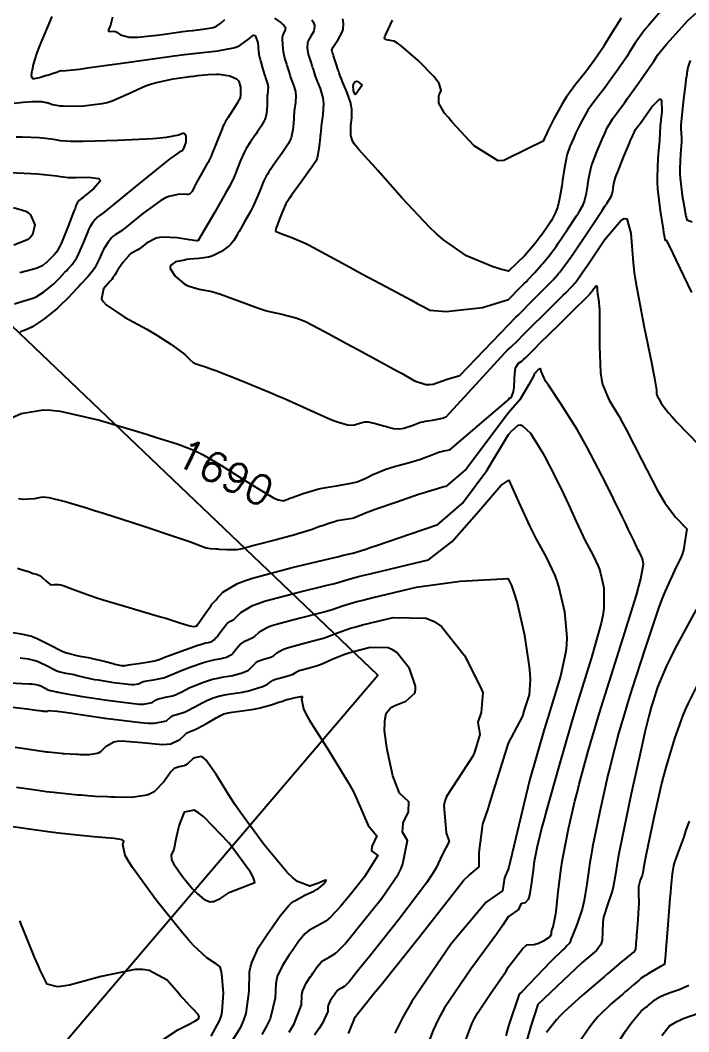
# Model space of a CAD drawing. Header units: metres. Extents: x 837476 to 838477, y 1189012 to 1191014.
# Drawn here: x 837937.2 to 838023.2, y 1190298.2 to 1190428.4 of the extents above; entities that cross this region are included whole.
import ezdxf

# ---------------------------------------------------------------- set-up
doc = ezdxf.new("R2010")
doc.units = ezdxf.units.M
doc.header["$LTSCALE"] = 0.3
for name, color, linetype in [('CORREDORVIA', 94, 'Continuous'), ('COTAS 10', 1, 'Continuous'), ('COTAS INT', 252, 'Continuous')]:
    doc.layers.add(name, color=color, linetype=linetype)
doc.styles.get("Standard").update_dxf_attribs({"font": 'simplex.shx'})

msp = doc.modelspace()

# ---------------------------------------------------------------- linework, layer by layer
at = {"layer": 'CORREDORVIA'}
msp.add_lwpolyline([(837910.676, 1191000.965), (838246.889, 1191005.3), (838347.391, 1190870.925), (838423.516, 1190628.699), (838450.215, 1190473.685), (838321.32, 1190375.615), (838242.09, 1190297.633), (838236.889, 1190068.622), (838166.593, 1189160.17), (837860.483, 1189307.124), (837593.191, 1189234.399), (837744.487, 1189686.609), (837700.859, 1189887.9), (837671.347, 1190075.087), (837676.273, 1190181.696), (837885.383, 1190229.429), (837983.184, 1190344.12), (837817.554, 1190502.187), (837798.033, 1190660.17), (837963.574, 1190795.982)], close=True, dxfattribs=at)
at = {"layer": 'COTAS 10'}
for points in [[(838014.481, 1190428.623), (838013.35, 1190426.867), (838012.352, 1190425.214), (838012.102, 1190424.814), (838011.862, 1190424.438), (838011.091, 1190423.286), (838010.288, 1190422.193), (838010.029, 1190421.854), (838009.754, 1190421.5), (838008.625, 1190420.091), (838007.443, 1190418.492), (838007.135, 1190418.018), (838006.834, 1190417.531), (838005.816, 1190415.661), (838005.017, 1190414.034), (838004.855, 1190413.701), (838004.719, 1190413.418), (838004.441, 1190412.82), (838000, 1190410.595), (837999.397, 1190410.325), (837998.668, 1190410.277), (837995.563, 1190412.207), (837992.751, 1190415.227), (837992.207, 1190415.867), (837991.764, 1190416.421), (837991.013, 1190417.709), (837991.004, 1190418.401), (837991.03, 1190418.579), (837991.068, 1190418.751), (837991.307, 1190419.322), (837991.053, 1190420.233), (837990.779, 1190420.62), (837990.418, 1190421.066), (837988.38, 1190423.16), (837986.162, 1190425.075), (837985.686, 1190425.408), (837985.272, 1190425.655), (837984.275, 1190425.833), (837984.027, 1190425.99), (837984.084, 1190426.224), (837984.196, 1190426.54), (837985.055, 1190428.368)], [(837936.391, 1190417.677), (837937.537, 1190417.815), (837938.682, 1190417.895), (837938.948, 1190417.906), (837939.191, 1190417.911), (837939.888, 1190417.885), (837940.447, 1190417.794), (837940.604, 1190417.757), (837940.761, 1190417.716), (837941.338, 1190417.525), (837942.298, 1190417.363), (837942.698, 1190417.339), (837943.155, 1190417.324), (837945.289, 1190417.346), (837947.716, 1190417.637), (837948.358, 1190417.792), (837948.987, 1190417.978), (837951.151, 1190418.919), (837953.291, 1190419.911), (837953.905, 1190420.13), (837954.528, 1190420.324), (837956.857, 1190420.822), (837958.997, 1190421.116), (837959.501, 1190421.18), (837959.966, 1190421.238), (837961.329, 1190421.385), (837962.432, 1190421.418), (837962.735, 1190421.403), (837963.036, 1190421.377), (837964.114, 1190421.197), (837964.975, 1190420.821), (837965.14, 1190420.672), (837965.273, 1190420.503), (837965.486, 1190419.73), (837965.487, 1190418.984), (837965.486, 1190418.831), (837965.484, 1190418.703), (837965.473, 1190418.434), (837965.33, 1190418.136), (837965.246, 1190417.988), (837965.141, 1190417.811), (837964.602, 1190416.938), (837964.039, 1190416.05), (837963.919, 1190415.864), (837963.816, 1190415.704), (837963.573, 1190415.342), (837963.343, 1190414.886), (837963.247, 1190414.667), (837963.137, 1190414.407), (837962.625, 1190413.133), (837962.117, 1190411.838), (837962.009, 1190411.566), (837961.916, 1190411.33), (837961.7, 1190410.789), (837961.447, 1190410.283), (837961.331, 1190410.07), (837961.194, 1190409.825), (837960.534, 1190408.677), (837959.862, 1190407.494), (837959.718, 1190407.228), (837959.592, 1190406.988), (837959.291, 1190406.344), (837958.93, 1190405.999), (837958.766, 1190405.949), (837958.575, 1190405.918), (837957.656, 1190405.968), (837956.266, 1190405.695), (837955.778, 1190405.461), (837955.245, 1190405.157), (837952.947, 1190403.484), (837950.827, 1190401.772), (837950.405, 1190401.444), (837950.056, 1190401.178), (837949.394, 1190400.743), (837949.138, 1190400.586), (837949.044, 1190400.496), (837948.94, 1190400.386), (837948.482, 1190399.817), (837947.991, 1190399.068), (837947.866, 1190398.844), (837947.746, 1190398.612), (837947.352, 1190397.714), (837946.901, 1190396.778), (837946.745, 1190396.522), (837946.576, 1190396.268), (837945.854, 1190395.365), (837944.98, 1190394.41), (837944.715, 1190394.123), (837944.441, 1190393.827), (837943.367, 1190392.679), (837942.193, 1190391.518), (837941.855, 1190391.213), (837941.511, 1190390.916), (837940.223, 1190389.907), (837939.062, 1190389.111), (837938.798, 1190388.95), (837938.559, 1190388.814), (837937.906, 1190388.535), (837937.343, 1190388.319), (837937.161, 1190388.223)], [(838000, 1190379.7), (838000.35, 1190379.884), (838000.626, 1190380.606), (838000.677, 1190380.855), (838000.717, 1190381.125), (838000.77, 1190382.274), (838000.838, 1190383.359), (838000.887, 1190383.588), (838000.95, 1190383.786), (838001.288, 1190384.244), (838001.69, 1190384.513), (838001.794, 1190384.593), (838001.893, 1190384.676), (838002.224, 1190384.991), (838003.066, 1190385.842), (838003.489, 1190386.262), (838003.993, 1190386.761), (838006.498, 1190389.229), (838008.95, 1190391.641), (838009.421, 1190392.105), (838009.802, 1190392.481), (838010.43, 1190393.101), (838010.467, 1190393.143), (838010.476, 1190393.153), (838010.484, 1190393.163), (838010.511, 1190393.194), (838010.593, 1190393.312), (838010.636, 1190393.376), (838010.689, 1190393.454), (838010.955, 1190393.848), (838011.216, 1190394.158), (838011.266, 1190394.183), (838011.307, 1190394.181), (838011.372, 1190393.952), (838011.404, 1190393.483), (838011.424, 1190393.33), (838011.448, 1190393.166), (838011.575, 1190392.492), (838011.686, 1190391.12), (838011.701, 1190390.516), (838011.708, 1190389.816), (838011.679, 1190386.482), (838011.826, 1190382.995), (838011.945, 1190382.199), (838012.098, 1190381.476), (838012.935, 1190379.477), (838014.224, 1190377.366), (838014.663, 1190376.573), (838015.137, 1190375.689), (838017.143, 1190371.741), (838019.167, 1190367.859), (838019.652, 1190367.016), (838020.104, 1190366.275), (838021.463, 1190364.436), (838022.927, 1190362.927), (838022.519, 1190360.172), (838022.374, 1190359.763), (838022.201, 1190359.331), (838021.339, 1190357.588), (838020.121, 1190354.905), (838019.723, 1190353.882), (838019.3, 1190352.737), (838017.555, 1190347.588), (838015.865, 1190342.284), (838015.477, 1190341.042), (838015.123, 1190339.897), (838014.134, 1190336.58), (838013.303, 1190333.417), (838013.048, 1190332.37), (838012.784, 1190331.248), (838011.74, 1190326.58), (838010.803, 1190322.011), (838010.605, 1190320.952), (838010.435, 1190319.983), (838010.042, 1190317.229), (838009.719, 1190315.124), (838009.593, 1190314.564), (838009.45, 1190314.014), (838008.801, 1190312.111), (838008.198, 1190310.62), (838008.084, 1190310.33), (838007.993, 1190310.094), (838007.858, 1190309.682), (838007.494, 1190309.274), (838007.259, 1190309.04), (838006.966, 1190308.753), (838005.421, 1190307.28), (838001.718, 1190303.366), (838001.356, 1190303.047), (838000, 1190298.991), (837999.636, 1190297.686)], [(837935.566, 1190376.975), (837937.288, 1190377.778), (837940.125, 1190378.252), (837941.163, 1190378.197), (837942.31, 1190378.061), (837947.364, 1190376.893), (837952.406, 1190375.397), (837953.545, 1190375.054), (837953.798, 1190374.978), (837954.574, 1190374.742), (837957.364, 1190373.87), (837959.481, 1190373.039), (837960.087, 1190372.753), (837960.7, 1190372.442), (837962.983, 1190371.117), (837965.21, 1190369.705), (837965.788, 1190369.339), (837966.35, 1190368.985), (837968.24, 1190367.796), (837969.743, 1190366.924), (837970.061, 1190366.769), (837970.337, 1190366.651), (837970.832, 1190366.564), (837970.978, 1190366.537), (837971.598, 1190366.759), (837971.861, 1190366.853), (837972.163, 1190366.961), (837973.582, 1190367.467), (837975.291, 1190367.989), (837975.775, 1190368.108), (837976.265, 1190368.215), (837978.073, 1190368.508), (837979.738, 1190368.785), (837980.137, 1190368.882), (837980.509, 1190368.989), (837981.629, 1190369.449), (837982.602, 1190369.941), (837982.881, 1190370.067), (837983.164, 1190370.189), (837984.224, 1190370.593), (837985.325, 1190370.95), (837985.634, 1190371.043), (837985.946, 1190371.132), (837987.091, 1190371.43), (837988.248, 1190371.751), (837988.568, 1190371.855), (837988.888, 1190371.964), (837990.039, 1190372.414), (837991.106, 1190372.816), (837991.372, 1190372.895), (837991.625, 1190372.962), (837992.432, 1190373.088), (838000.35, 1190379.884)], [(837935.785, 1190343.128), (837937.428, 1190343.029), (837938.275, 1190342.995), (837938.471, 1190342.983), (837938.651, 1190342.971), (837939.16, 1190342.917), (837939.578, 1190342.813), (837939.7, 1190342.769), (837939.825, 1190342.717), (837940.767, 1190342.233), (837940.891, 1190342.182), (837941.012, 1190342.138), (837941.428, 1190342.037), (837941.829, 1190341.971), (837941.941, 1190341.948), (837942.053, 1190341.924), (837942.462, 1190341.823), (837943.613, 1190341.609), (837944.193, 1190341.513), (837944.887, 1190341.402), (837948.336, 1190340.871), (837951.778, 1190340.441), (837952.466, 1190340.393), (837953.04, 1190340.377), (837954.157, 1190340.578), (837954.64, 1190340.929), (837954.814, 1190341.007), (837955.005, 1190341.077), (837955.839, 1190341.263), (837956.755, 1190341.459), (837956.997, 1190341.535), (837957.234, 1190341.62), (837958.05, 1190342.009), (837958.922, 1190342.459), (837959.194, 1190342.583), (837959.479, 1190342.707), (837960.621, 1190343.155), (837961.79, 1190343.537), (837962.093, 1190343.62), (837962.386, 1190343.693), (837963.371, 1190343.876), (837964.277, 1190344.021), (837964.522, 1190344.071), (837964.763, 1190344.125), (837965.612, 1190344.357), (837966.345, 1190344.66), (837966.514, 1190344.76), (837966.668, 1190344.867), (837967.102, 1190345.309), (837967.542, 1190345.741), (837967.7, 1190345.841), (837967.875, 1190345.933), (837968.637, 1190346.193), (837969.4, 1190346.436), (837969.576, 1190346.517), (837969.735, 1190346.604), (837970.181, 1190346.967), (837970.931, 1190347.402), (837971.282, 1190347.535), (837971.695, 1190347.673), (837973.705, 1190348.214), (837975.831, 1190348.769), (837976.316, 1190348.914), (837976.758, 1190349.057), (837977.981, 1190349.543), (837979.645, 1190350.131), (837980.364, 1190350.336), (837981.195, 1190350.561), (837985.131, 1190351.528), (837989.383, 1190351.439), (837990.414, 1190350.998), (837991.381, 1190350.376), (837994.345, 1190346.626), (837996.319, 1190342.637), (837996.662, 1190341.864), (837996.477, 1190339.313), (837996.052, 1190338.075), (837996.302, 1190336.459), (837995.778, 1190334.755), (837995.604, 1190334.187), (837995.385, 1190333.663), (837991.999, 1190328.476), (837991.814, 1190327.895), (837991.647, 1190327.332), (837991.876, 1190324.853), (837991.973, 1190323.837), (837992.36, 1190322.725), (837991.49, 1190321.08), (837990.624, 1190319.226), (837990.139, 1190318.401), (837989.499, 1190317.427), (837985.894, 1190312.655), (837982.1, 1190307.93), (837981.34, 1190306.985), (837980.707, 1190306.198), (837979.467, 1190304.666), (837979.063, 1190304.233), (837978.955, 1190304.139), (837978.849, 1190304.055), (837978.483, 1190303.843), (837978.149, 1190303.659), (837978.063, 1190303.593), (837977.981, 1190303.52), (837977.711, 1190303.201), (837977.455, 1190302.828), (837977.383, 1190302.72), (837977.309, 1190302.611), (837977.038, 1190302.204), (837976.824, 1190301.74), (837976.787, 1190301.595), (837976.759, 1190301.443), (837976.739, 1190300.835), (837976.043, 1190299.332), (837975.589, 1190298.616), (837975.021, 1190297.77)], [(837955.56, 1190297.222), (837957.443, 1190298.481), (837959.068, 1190299.302), (837959.384, 1190299.468), (837959.642, 1190299.605), (837960.091, 1190299.878), (837960.147, 1190299.98), (837960.157, 1190300.011), (837960.165, 1190300.043), (837960.172, 1190300.165), (837960.147, 1190300.289), (837960.134, 1190300.322), (837960.119, 1190300.353), (837960.042, 1190300.46), (837959.832, 1190300.682), (837959.732, 1190300.786), (837959.614, 1190300.909), (837959.037, 1190301.506), (837958.158, 1190302.46), (837957.85, 1190302.808), (837957.513, 1190303.193), (837956.064, 1190304.882), (837953.772, 1190306.122), (837952.905, 1190306.224), (837951.936, 1190306.22), (837947.599, 1190305.331), (837943.489, 1190304.221), (837942.663, 1190304.077), (837941.973, 1190304.005), (837940.611, 1190304.334), (837939.782, 1190306.07), (837939.428, 1190306.885), (837939.021, 1190307.843), (837937.103, 1190312.511)], [(838019.72, 1190297.73), (838020.718, 1190299.004), (838021.631, 1190299.568), (838022.007, 1190299.741), (838022.437, 1190299.921), (838024.436, 1190300.633)]]:
    msp.add_lwpolyline(points, dxfattribs=at)
at = {"layer": 'COTAS INT'}
for points in [[(837974.688, 1190428.388), (837974.781, 1190428.272), (837974.858, 1190428.151), (837975.016, 1190427.677), (837974.982, 1190427.159), (837974.939, 1190427.01), (837974.882, 1190426.858), (837974.554, 1190426.291), (837974.224, 1190425.711), (837974.166, 1190425.552), (837974.123, 1190425.394), (837974.085, 1190424.826), (837974.182, 1190424.219), (837974.224, 1190424.036), (837974.272, 1190423.846), (837974.497, 1190423.104), (837974.734, 1190422.395), (837974.789, 1190422.226), (837974.839, 1190422.068), (837974.982, 1190421.594), (837975.169, 1190421.043), (837975.247, 1190420.837), (837975.337, 1190420.608), (837975.756, 1190419.585), (837976.11, 1190418.357), (837976.159, 1190417.999), (837976.186, 1190417.632), (837976.105, 1190416.238), (837975.928, 1190415.033), (837975.894, 1190414.785), (837975.867, 1190414.574), (837975.825, 1190414.119), (837975.792, 1190413.69), (837975.771, 1190413.495), (837975.745, 1190413.267), (837975.606, 1190412.166), (837975.446, 1190411.073), (837975.407, 1190410.85), (837975.368, 1190410.66), (837975.247, 1190410.263), (837974.875, 1190409.731), (837974.679, 1190409.457), (837974.444, 1190409.129), (837973.258, 1190407.485), (837972.081, 1190405.844), (837971.851, 1190405.518), (837971.663, 1190405.246), (837971.329, 1190404.727), (837971.177, 1190404.349), (837971.103, 1190404.167), (837971.016, 1190403.952), (837970.585, 1190402.893), (837970.181, 1190401.858), (837970.111, 1190401.657), (837970.059, 1190401.493), (837970.02, 1190401.21), (837970.388, 1190401.06), (837970.592, 1190400.98), (837970.84, 1190400.883), (837972.105, 1190400.393), (837973.808, 1190399.659), (837974.332, 1190399.408), (837974.879, 1190399.135), (837977.045, 1190397.98), (837979.562, 1190396.593), (837980.331, 1190396.174), (837981.131, 1190395.741), (837984.28, 1190394.054), (837987.433, 1190392.368), (837988.235, 1190391.935), (837989.006, 1190391.518), (837989.873, 1190391.044), (837991.978, 1190390.908), (837996.623, 1190391.382), (838000, 1190392.441), (838000.069, 1190392.513), (838000.333, 1190392.786), (838001.195, 1190393.654), (838002.007, 1190394.474), (838002.24, 1190394.716), (838002.476, 1190394.965), (838003.356, 1190395.917), (838004.183, 1190396.842), (838004.384, 1190397.073), (838004.575, 1190397.294), (838005.165, 1190398.002), (838005.849, 1190398.917), (838006.099, 1190399.269), (838006.374, 1190399.664), (838007.586, 1190401.443), (838008.735, 1190403.178), (838008.971, 1190403.544), (838009.171, 1190403.862), (838009.596, 1190404.596), (838009.775, 1190405.077), (838009.821, 1190405.235), (838009.865, 1190405.403), (838010.007, 1190406.1), (838010.139, 1190406.896), (838010.175, 1190407.127), (838010.212, 1190407.363), (838010.345, 1190408.254), (838010.578, 1190409.3), (838010.677, 1190409.634), (838010.792, 1190409.987), (838011.335, 1190411.42), (838011.935, 1190412.84), (838012.085, 1190413.184), (838012.229, 1190413.506), (838012.692, 1190414.495), (838013.135, 1190415.307), (838013.265, 1190415.519), (838013.399, 1190415.724), (838013.912, 1190416.418), (838014.666, 1190417.405), (838014.952, 1190417.795), (838015.272, 1190418.236), (838016.704, 1190420.249), (838018.087, 1190422.226), (838018.375, 1190422.644), (838018.621, 1190423.006), (838019.169, 1190423.845), (838019.932, 1190424.821), (838020.315, 1190425.269), (838020.772, 1190425.794), (838023.041, 1190428.334), (838024.991, 1190430.037)], [(837941.225, 1190428.82), (837940.687, 1190427.512), (837940.207, 1190426.387), (837940.084, 1190426.094), (837939.965, 1190425.809), (837939.571, 1190424.849), (837939.237, 1190423.963), (837939.156, 1190423.725), (837939.079, 1190423.49), (837938.844, 1190422.669), (837938.681, 1190421.948), (837938.651, 1190421.776), (837938.626, 1190421.617), (837938.591, 1190421.143), (837938.758, 1190420.878), (837938.862, 1190420.851), (837938.99, 1190420.843), (837939.658, 1190420.983), (837940.43, 1190421.232), (837940.623, 1190421.294), (837940.808, 1190421.353), (837941.399, 1190421.541), (837941.858, 1190421.689), (837941.96, 1190421.722), (837942.049, 1190421.752), (837942.28, 1190421.835), (837942.42, 1190421.873), (837942.454, 1190421.875), (837942.484, 1190421.873), (837942.575, 1190421.835), (837943.94, 1190421.971), (837944.774, 1190422.079), (837945.806, 1190422.217), (837951.182, 1190422.967), (837956.989, 1190423.771), (837958.293, 1190423.942), (837959.465, 1190424.091), (837962.599, 1190424.442), (837964.584, 1190424.795), (837965.032, 1190424.944), (837965.436, 1190425.116), (837966.526, 1190425.923), (837967.197, 1190426.429), (837967.336, 1190426.412), (837967.455, 1190426.326), (837967.718, 1190425.444), (837967.833, 1190424.352), (837967.859, 1190424.132), (837967.881, 1190423.949), (837967.942, 1190423.587), (837968.03, 1190423.295), (837968.07, 1190423.156), (837968.118, 1190422.992), (837968.346, 1190422.187), (837968.598, 1190421.33), (837968.66, 1190421.133), (837968.719, 1190420.953), (837968.905, 1190420.448), (837969.023, 1190420.039), (837969.04, 1190419.92), (837969.049, 1190419.797), (837969.022, 1190419.333), (837968.963, 1190418.814), (837968.952, 1190418.657), (837968.944, 1190418.494), (837968.932, 1190417.86), (837968.922, 1190417.219), (837968.914, 1190417.053), (837968.904, 1190416.891), (837968.851, 1190416.345), (837968.702, 1190415.781), (837968.633, 1190415.608), (837968.55, 1190415.428), (837968.151, 1190414.713), (837967.651, 1190413.944), (837967.506, 1190413.729), (837967.358, 1190413.512), (837966.801, 1190412.723), (837966.255, 1190411.872), (837966.115, 1190411.617), (837965.979, 1190411.353), (837965.526, 1190410.331), (837965.136, 1190409.339), (837965.039, 1190409.095), (837964.947, 1190408.864), (837964.655, 1190408.14), (837964.118, 1190407.065), (837963.871, 1190406.614), (837963.582, 1190406.095), (837962.186, 1190403.665), (837960.046, 1190400), (837960.042, 1190399.995), (837960.039, 1190399.992), (837960.03, 1190399.986), (837960.02, 1190399.981), (837960.014, 1190399.979), (837960.002, 1190399.977), (837959.989, 1190399.976), (837959.985, 1190399.975), (837959.981, 1190399.975), (837959.966, 1190399.972), (837959.951, 1190399.968), (837959.943, 1190399.966), (837959.929, 1190399.962), (837959.524, 1190400.023), (837959.274, 1190400.063), (837958.964, 1190400.112), (837957.344, 1190400.373), (837955.519, 1190400.464), (837955.08, 1190400.406), (837954.668, 1190400.313), (837953.421, 1190399.676), (837952.514, 1190398.97), (837952.317, 1190398.832), (837952.144, 1190398.719), (837951.718, 1190398.522), (837951.355, 1190398.3), (837951.222, 1190398.173), (837951.076, 1190398.017), (837950.43, 1190397.214), (837949.818, 1190396.369), (837949.693, 1190396.186), (837949.587, 1190396.025), (837949.365, 1190395.63), (837949.078, 1190395.197), (837948.931, 1190395.013), (837948.755, 1190394.801), (837947.876, 1190393.803), (837947.641, 1190392.525), (837947.871, 1190392.137), (837948.228, 1190391.734), (837950.587, 1190390.154), (837953.445, 1190388.599), (837954.119, 1190388.212), (837954.74, 1190387.843), (837956.56, 1190386.668), (837957.837, 1190385.73), (837958.117, 1190385.51), (837958.366, 1190385.309), (837958.999, 1190384.727), (837959.421, 1190384.344), (837959.536, 1190384.267), (837959.651, 1190384.202), (837960.059, 1190384.076), (837961.15, 1190383.733), (837961.695, 1190383.532), (837962.345, 1190383.285), (837965.571, 1190382.01), (837969.314, 1190380.468), (837970.291, 1190380.053), (837971.242, 1190379.642), (837974.462, 1190378.201), (837977.059, 1190377.051), (837977.617, 1190376.825), (837978.106, 1190376.638), (837979.291, 1190376.294), (837979.977, 1190376.28), (837980.151, 1190376.301), (837980.318, 1190376.333), (837980.864, 1190376.538), (837981.479, 1190376.697), (837981.689, 1190376.7), (837981.917, 1190376.685), (837982.885, 1190376.483), (837983.896, 1190376.191), (837984.151, 1190376.12), (837984.396, 1190376.052), (837985.191, 1190375.844), (837985.997, 1190375.793), (837986.249, 1190375.825), (837986.513, 1190375.877), (837987.571, 1190376.233), (837988.67, 1190376.633), (837988.96, 1190376.713), (837989.244, 1190376.781), (837990.219, 1190376.914), (837991.287, 1190377.117), (837991.629, 1190377.228), (837991.991, 1190377.363), (838000, 1190386.084), (838000.03, 1190386.104), (838000.228, 1190386.257), (838000.419, 1190386.415), (838001.053, 1190387.02), (838001.976, 1190387.971), (838002.349, 1190388.346), (838002.773, 1190388.769), (838004.73, 1190390.704), (838006.636, 1190392.585), (838007.027, 1190392.975), (838007.36, 1190393.309), (838008.072, 1190394.04), (838008.372, 1190394.376), (838008.445, 1190394.46), (838008.514, 1190394.54), (838008.729, 1190394.797), (838009.397, 1190395.754), (838009.752, 1190396.275), (838010.181, 1190396.908), (838012.345, 1190400.12), (838014.475, 1190402.645), (838014.883, 1190402.845), (838015.212, 1190402.828), (838015.743, 1190400.963), (838016.006, 1190397.146), (838016.166, 1190395.898), (838016.364, 1190394.568), (838017.393, 1190389.075), (838018.417, 1190384.132), (838018.612, 1190383.148), (838018.768, 1190382.331), (838019.01, 1190380.771), (838019.028, 1190380.356), (838019.042, 1190380.262), (838019.06, 1190380.176), (838019.16, 1190379.938), (838019.313, 1190379.687), (838019.365, 1190379.592), (838019.422, 1190379.487), (838019.66, 1190379.018), (838020.566, 1190377.87), (838021.043, 1190377.338), (838021.618, 1190376.712), (838024.512, 1190373.676)], [(837949.026, 1190428.753), (837948.778, 1190427.718), (837948.52, 1190427.106), (837948.507, 1190427.003), (837948.519, 1190426.93), (837948.773, 1190426.906), (837949.224, 1190426.943), (837949.36, 1190426.908), (837949.502, 1190426.853), (837950.054, 1190426.492), (837951.191, 1190426.192), (837951.7, 1190426.177), (837952.294, 1190426.19), (837955.142, 1190426.483), (837958.102, 1190426.893), (837958.767, 1190426.98), (837959.364, 1190427.056), (837960.962, 1190427.235), (837961.974, 1190427.415), (837962.203, 1190427.491), (837962.408, 1190427.579), (837962.964, 1190427.99), (837963.499, 1190428.459)], [(837969.878, 1190428.604), (837970.744, 1190428.004), (837970.912, 1190427.868), (837971.049, 1190427.745), (837971.283, 1190427.409), (837971.266, 1190427.15), (837971.245, 1190427.075), (837971.216, 1190426.999), (837971.052, 1190426.715), (837970.9, 1190426.296), (837970.879, 1190426.134), (837970.867, 1190425.953), (837970.902, 1190425.135), (837971.008, 1190424.285), (837971.041, 1190424.084), (837971.076, 1190423.897), (837971.22, 1190423.346), (837971.382, 1190422.845), (837971.43, 1190422.691), (837971.478, 1190422.53), (837971.664, 1190421.89), (837971.883, 1190421.187), (837971.954, 1190420.985), (837972.028, 1190420.78), (837972.331, 1190420.017), (837972.567, 1190419.198), (837972.599, 1190418.959), (837972.617, 1190418.714), (837972.564, 1190417.786), (837972.446, 1190416.924), (837972.423, 1190416.721), (837972.406, 1190416.534), (837972.379, 1190415.99), (837972.357, 1190415.455), (837972.342, 1190415.274), (837972.324, 1190415.079), (837972.229, 1190414.256), (837972.074, 1190413.427), (837972.02, 1190413.229), (837971.959, 1190413.044), (837971.699, 1190412.488), (837971.263, 1190411.838), (837971.093, 1190411.593), (837970.901, 1190411.321), (837970.029, 1190410.104), (837969.168, 1190408.858), (837968.983, 1190408.567), (837968.821, 1190408.3), (837968.428, 1190407.529), (837968.155, 1190406.84), (837968.068, 1190406.625), (837967.977, 1190406.398), (837967.609, 1190405.491), (837967.126, 1190404.425), (837966.962, 1190404.099), (837966.785, 1190403.759), (837966.037, 1190402.421), (837965.318, 1190401.187), (837965.159, 1190400.913), (837965.017, 1190400.668), (837964.65, 1190400.027), (837964.253, 1190399.536), (837964.092, 1190399.386), (837963.908, 1190399.23), (837963.062, 1190398.613), (837962.018, 1190398.072), (837961.709, 1190397.964), (837961.392, 1190397.874), (837960.178, 1190397.699), (837958.943, 1190397.599), (837958.614, 1190397.556), (837958.289, 1190397.506), (837957.16, 1190397.273), (837956.485, 1190396.824), (837956.448, 1190396.639), (837956.474, 1190396.428), (837957.109, 1190395.444), (837958.225, 1190394.486), (837958.555, 1190394.291), (837958.895, 1190394.125), (837960.2, 1190393.78), (837961.824, 1190393.45), (837962.364, 1190393.295), (837962.945, 1190393.111), (837965.369, 1190392.214), (837967.836, 1190391.303), (837968.443, 1190391.11), (837969.017, 1190390.944), (837970.814, 1190390.557), (837972.635, 1190390.075), (837973.224, 1190389.849), (837973.85, 1190389.582), (837976.416, 1190388.28), (837979.141, 1190386.772), (837979.867, 1190386.375), (837980.58, 1190385.987), (837983.052, 1190384.658), (837985.246, 1190383.472), (837985.784, 1190383.174), (837986.292, 1190382.89), (837987.877, 1190381.972), (837989.366, 1190381.497), (837989.814, 1190381.492), (837990.278, 1190381.542), (837992.08, 1190382.178), (837993.727, 1190382.649), (838000, 1190389.173), (838000.885, 1190390.099), (838001.209, 1190390.43), (838001.553, 1190390.778), (838002.962, 1190392.179), (838004.321, 1190393.53), (838004.634, 1190393.846), (838004.918, 1190394.137), (838005.714, 1190394.978), (838006.277, 1190395.609), (838006.415, 1190395.767), (838006.545, 1190395.917), (838006.947, 1190396.399), (838007.665, 1190397.398), (838007.993, 1190397.874), (838008.378, 1190398.436), (838010.238, 1190401.188), (838012.047, 1190403.891), (838012.4, 1190404.424), (838012.688, 1190404.862), (838013.196, 1190405.665), (838013.279, 1190405.888), (838013.3, 1190405.961), (838013.321, 1190406.039), (838013.387, 1190406.363), (838013.448, 1190406.732), (838013.465, 1190406.839), (838013.482, 1190406.949), (838013.543, 1190407.362), (838013.771, 1190408.137), (838013.893, 1190408.475), (838014.04, 1190408.865), (838014.783, 1190410.721), (838015.543, 1190412.55), (838015.7, 1190412.925), (838015.835, 1190413.242), (838016.131, 1190413.912), (838016.285, 1190414.195), (838016.33, 1190414.269), (838016.377, 1190414.34), (838016.556, 1190414.582), (838016.957, 1190415.122), (838017.143, 1190415.382), (838017.363, 1190415.689), (838018.429, 1190417.196), (838019.407, 1190418.213), (838019.57, 1190418.212), (838019.687, 1190418.088), (838019.721, 1190416.618), (838019.514, 1190414.782), (838019.479, 1190414.427), (838019.453, 1190414.139), (838019.438, 1190413.653), (838019.429, 1190413.154), (838019.406, 1190412.857), (838019.375, 1190412.492), (838019.192, 1190410.603), (838019.093, 1190408.146), (838019.114, 1190407.424), (838019.158, 1190406.683), (838019.491, 1190403.856), (838019.872, 1190401.487), (838019.945, 1190401.034), (838020.004, 1190400.67), (838020.098, 1190400.091), (838020.123, 1190400.082), (838020.137, 1190400.078), (838020.155, 1190400.072), (838020.249, 1190400.044), (838020.823, 1190398.994), (838021.143, 1190398.344), (838021.534, 1190397.539), (838023.532, 1190393.333)], [(838019.801, 1190429.778), (838017.981, 1190427.688), (838017.576, 1190427.191), (838017.213, 1190426.73), (838016.259, 1190425.356), (838015.487, 1190424.11), (838015.238, 1190423.729), (838014.975, 1190423.332), (838013.898, 1190421.767), (838012.78, 1190420.214), (838012.491, 1190419.825), (838012.21, 1190419.453), (838011.268, 1190418.254), (838010.421, 1190417.108), (838010.2, 1190416.768), (838009.984, 1190416.419), (838009.254, 1190415.078), (838008.623, 1190413.77), (838008.47, 1190413.442), (838008.327, 1190413.129), (838007.888, 1190412.12), (838007.545, 1190411.109), (838007.462, 1190410.794), (838007.384, 1190410.464), (838007.146, 1190409.147), (838006.942, 1190407.778), (838006.886, 1190407.415), (838006.83, 1190407.06), (838006.628, 1190405.837), (838006.409, 1190404.767), (838006.342, 1190404.508), (838006.272, 1190404.266), (838005.995, 1190403.526), (838005.654, 1190402.861), (838005.542, 1190402.665), (838005.423, 1190402.464), (838004.934, 1190401.698), (838004.37, 1190400.891), (838004.204, 1190400.664), (838004.033, 1190400.437), (838003.383, 1190399.604), (838002.605, 1190398.671), (838002.354, 1190398.38), (838002.088, 1190398.075), (838000, 1190396.056), (837998.945, 1190396.334), (837997.863, 1190396.663), (837994.59, 1190398.044), (837991.628, 1190400.111), (837990.742, 1190400.873), (837989.828, 1190401.717), (837986.291, 1190405.449), (837983.167, 1190409.017), (837982.513, 1190409.757), (837981.95, 1190410.39), (837980.68, 1190411.783), (837980.123, 1190412.475), (837980.009, 1190412.667), (837979.913, 1190412.858), (837979.714, 1190413.55), (837979.679, 1190414.314), (837979.686, 1190414.552), (837979.701, 1190414.8), (837979.815, 1190415.793), (837979.817, 1190416.957), (837979.761, 1190417.313), (837979.679, 1190417.685), (837979.181, 1190419.153), (837978.645, 1190420.435), (837978.54, 1190420.689), (837978.454, 1190420.9), (837978.299, 1190421.297), (837978.2, 1190421.606), (837978.148, 1190421.761), (837978.086, 1190421.946), (837977.775, 1190422.863), (837977.467, 1190423.794), (837977.406, 1190423.988), (837977.357, 1190424.153), (837977.268, 1190424.517), (837977.378, 1190424.834), (837977.453, 1190424.97), (837977.549, 1190425.127), (837978.055, 1190425.866), (837978.548, 1190426.718), (837978.634, 1190426.945), (837978.698, 1190427.169), (837978.749, 1190427.946), (837978.668, 1190428.557)], [(838023.359, 1190423.167), (838023.063, 1190422.265), (838023.023, 1190422.081), (838023.013, 1190422.034), (838023.003, 1190421.988), (838022.968, 1190421.841), (838022.87, 1190421.139), (838022.821, 1190420.745), (838022.762, 1190420.264), (838022.467, 1190417.804), (838022.205, 1190415.341), (838022.166, 1190414.859), (838022.143, 1190414.462), (838022.181, 1190413.752), (838022.252, 1190413.268), (838022.249, 1190413.016), (838022.236, 1190412.712), (838022.11, 1190411.185), (838022.03, 1190409.227), (838022.048, 1190408.651), (838022.082, 1190408.061), (838022.348, 1190405.808), (838022.664, 1190403.904), (838022.729, 1190403.533), (838022.786, 1190403.23), (838022.911, 1190402.701), (838023.632, 1190402.433)], [(837981.161, 1190420), (837980.35, 1190418.83), (837980.279, 1190418.824), (837980.215, 1190418.858), (837980.054, 1190419.323), (837980.011, 1190419.939), (837980.023, 1190420.07), (837980.045, 1190420.182), (837980.208, 1190420.442), (837980.442, 1190420.51), (837980.509, 1190420.502), (837980.577, 1190420.482), (837980.83, 1190420.313), (837981.161, 1190420)], [(837936.433, 1190391.887), (837937.514, 1190392.199), (837938.642, 1190392.544), (837938.932, 1190392.664), (837939.213, 1190392.795), (837940.147, 1190393.357), (837940.994, 1190394.022), (837941.221, 1190394.217), (837941.443, 1190394.418), (837942.216, 1190395.182), (837942.923, 1190395.938), (837943.103, 1190396.132), (837943.278, 1190396.321), (837943.853, 1190396.949), (837944.404, 1190397.744), (837944.564, 1190398.037), (837944.727, 1190398.361), (837945.338, 1190399.797), (837945.905, 1190401.199), (837946.04, 1190401.502), (837946.165, 1190401.768), (837946.535, 1190402.42), (837946.804, 1190402.754), (837946.865, 1190402.819), (837946.92, 1190402.872), (837947.071, 1190402.964), (837947.968, 1190403.637), (837948.494, 1190404.055), (837949.14, 1190404.575), (837952.473, 1190407.292), (837955.814, 1190410.002), (837956.464, 1190410.517), (837956.994, 1190410.93), (837957.919, 1190411.571), (837958.076, 1190411.651), (837958.122, 1190411.709), (837958.17, 1190411.783), (837958.355, 1190412.182), (837958.495, 1190412.68), (837958.515, 1190412.817), (837958.526, 1190412.953), (837958.499, 1190413.44), (837958.304, 1190413.756), (837958.209, 1190413.784), (837958.096, 1190413.787), (837957.543, 1190413.584), (837955.939, 1190413.252), (837955.164, 1190413.174), (837954.245, 1190413.101), (837949.732, 1190412.886), (837945.282, 1190412.769), (837944.404, 1190412.758), (837943.679, 1190412.756), (837942.337, 1190412.826), (837941.715, 1190412.969), (837941.445, 1190413.012), (837941.131, 1190413.057), (837939.643, 1190413.237), (837937.415, 1190413.318), (837936.635, 1190413.303)], [(837935.9, 1190408.75), (837939.397, 1190408.588), (837941.816, 1190408.321), (837942.286, 1190408.267), (837942.67, 1190408.221), (837943.336, 1190408.127), (837943.804, 1190408.108), (837944.064, 1190408.11), (837944.38, 1190408.115), (837945.989, 1190408.16), (837947.293, 1190407.977), (837947.416, 1190407.84), (837947.436, 1190407.664), (837946.651, 1190406.716), (837945.473, 1190405.755), (837945.245, 1190405.571), (837945.06, 1190405.423), (837944.747, 1190405.186), (837944.702, 1190405.158), (837944.686, 1190405.143), (837944.668, 1190405.123), (837944.588, 1190405.024), (837944.338, 1190404.467), (837944.213, 1190404.159), (837944.064, 1190403.785), (837943.324, 1190401.881), (837942.552, 1190399.945), (837942.383, 1190399.551), (837942.233, 1190399.219), (837941.851, 1190398.534), (837941.575, 1190398.232), (837941.491, 1190398.142), (837941.404, 1190398.048), (837941.065, 1190397.685), (837940.693, 1190397.318), (837940.586, 1190397.221), (837940.478, 1190397.127), (837940.07, 1190396.808), (837939.363, 1190396.478), (837939.066, 1190396.378), (837938.724, 1190396.273), (837937.122, 1190395.863)], [(837936.284, 1190404.25), (837937.893, 1190403.784), (837938.217, 1190403.565), (837938.49, 1190403.307), (837939.036, 1190402.05), (837938.749, 1190400.73), (837938.497, 1190400.432), (837938.169, 1190400.164), (837936.359, 1190399.441)], [(837994.337, 1190296.702), (837995.287, 1190299.247), (837995.628, 1190299.938), (837996.003, 1190300.624), (837997.635, 1190303.052), (837999.671, 1190306.039), (838000, 1190306.583), (838001.769, 1190308.887), (838002.347, 1190309.394), (838003.279, 1190309.47), (838003.524, 1190309.524), (838003.762, 1190309.592), (838004.573, 1190309.96), (838005.183, 1190310.368), (838005.296, 1190310.462), (838005.384, 1190310.548), (838005.497, 1190310.792), (838005.504, 1190311.052), (838005.524, 1190311.148), (838005.553, 1190311.255), (838005.723, 1190311.73), (838005.96, 1190312.748), (838006.031, 1190313.198), (838006.105, 1190313.72), (838006.387, 1190316.212), (838006.769, 1190319.259), (838006.905, 1190320.132), (838007.054, 1190321.016), (838007.698, 1190324.315), (838008.533, 1190327.904), (838008.802, 1190328.972), (838009.087, 1190330.073), (838010.25, 1190334.315), (838011.703, 1190339.238), (838012.171, 1190340.768), (838012.667, 1190342.37), (838014.693, 1190348.757), (838016.446, 1190354.409), (838016.77, 1190355.548), (838017.023, 1190356.501), (838017.356, 1190358.403), (838017.205, 1190359.049), (838017.154, 1190359.211), (838017.099, 1190359.364), (838016.867, 1190359.855), (838016.597, 1190360.349), (838016.519, 1190360.504), (838016.438, 1190360.668), (838016.133, 1190361.324), (838015.381, 1190362.901), (838015.02, 1190363.645), (838014.592, 1190364.522), (838012.491, 1190368.798), (838010.062, 1190373.495), (838009.427, 1190374.637), (838008.808, 1190375.711), (838006.71, 1190379.017), (838005.11, 1190381.399), (838004.806, 1190381.89), (838004.561, 1190382.307), (838004.178, 1190383.206), (838004.126, 1190383.489), (838004.09, 1190383.517), (838004.045, 1190383.524), (838003.807, 1190383.371), (838003.563, 1190383.131), (838003.514, 1190383.082), (838003.473, 1190383.042), (838003.395, 1190382.963), (838003.367, 1190382.937), (838003.351, 1190382.923), (838003.317, 1190382.901), (838003.289, 1190382.863), (838003.284, 1190382.847), (838003.28, 1190382.828), (838003.275, 1190382.738), (838002.995, 1190382.18), (838002.818, 1190381.866), (838002.598, 1190381.483), (838001.444, 1190379.521), (838000, 1190377.872), (837994.537, 1190370.611), (837991.911, 1190368.388), (837991.684, 1190368.315), (837990.866, 1190368.088), (837989.559, 1190367.705), (837989.025, 1190367.533), (837988.417, 1190367.333), (837985.598, 1190366.374), (837982.85, 1190365.405), (837982.286, 1190365.198), (837981.808, 1190365.018), (837980.792, 1190364.591), (837980.248, 1190364.367), (837980.067, 1190364.316), (837979.873, 1190364.268), (837979.064, 1190364.134), (837978.185, 1190363.991), (837977.947, 1190363.939), (837977.712, 1190363.882), (837976.882, 1190363.628), (837976.057, 1190363.333), (837975.825, 1190363.251), (837975.592, 1190363.167), (837974.735, 1190362.86), (837973.494, 1190362.465), (837973.017, 1190362.327), (837972.483, 1190362.175), (837970.076, 1190361.523), (837967.715, 1190360.899), (837967.211, 1190360.765), (837966.771, 1190360.648), (837965.719, 1190360.368), (837965.025, 1190360.243), (837964.81, 1190360.224), (837964.585, 1190360.212), (837963.691, 1190360.226), (837962.795, 1190360.283), (837962.569, 1190360.298), (837962.353, 1190360.313), (837961.654, 1190360.365), (837961.079, 1190360.446), (837960.94, 1190360.479), (837960.811, 1190360.518), (837960.421, 1190360.696), (837959.055, 1190361.223), (837958.31, 1190361.481), (837957.406, 1190361.788), (837952.818, 1190363.3), (837947.863, 1190364.899), (837946.727, 1190365.26), (837945.694, 1190365.585), (837942.818, 1190366.465), (837940.884, 1190366.912), (837940.445, 1190366.964), (837940.048, 1190366.986), (837938.962, 1190366.804), (837937.552, 1190366.722), (837936.951, 1190366.807)], [(837936.831, 1190357.847), (837937.343, 1190357.704), (837938.35, 1190357.379), (837938.697, 1190357.227), (837938.794, 1190357.193), (837938.892, 1190357.164), (837939.249, 1190357.088), (837939.653, 1190356.93), (837939.781, 1190356.848), (837939.915, 1190356.75), (837940.458, 1190356.259), (837940.985, 1190355.817), (837941.109, 1190355.751), (837941.225, 1190355.708), (837941.566, 1190355.755), (837942.134, 1190355.778), (837942.392, 1190355.719), (837942.695, 1190355.634), (837944.157, 1190355.091), (837946.301, 1190354.298), (837947.034, 1190354.054), (837947.828, 1190353.8), (837951.201, 1190352.794), (837954.49, 1190351.842), (837955.231, 1190351.621), (837955.899, 1190351.42), (837957.7, 1190350.847), (837958.797, 1190350.497), (837959.021, 1190350.436), (837959.211, 1190350.39), (837959.608, 1190350.352), (837959.776, 1190350.412), (837959.799, 1190350.42), (837959.841, 1190350.433), (837959.852, 1190350.435), (837959.854, 1190350.436), (837959.857, 1190350.436), (837959.867, 1190350.439), (837960.034, 1190350.672), (837960.136, 1190350.818), (837960.262, 1190350.999), (837960.919, 1190351.947), (837961.586, 1190352.897), (837961.718, 1190353.079), (837961.827, 1190353.227), (837962.033, 1190353.469), (837962.25, 1190353.678), (837962.367, 1190353.806), (837962.507, 1190353.964), (837963.219, 1190354.783), (837965.116, 1190355.886), (837966.005, 1190356.221), (837967.05, 1190356.57), (837972.137, 1190357.941), (837977.056, 1190359.114), (837977.996, 1190359.339), (837978.753, 1190359.52), (837979.964, 1190359.812), (837980.035, 1190359.832), (837980.123, 1190359.854), (837980.365, 1190359.911), (837981.623, 1190360.32), (837982.311, 1190360.553), (837983.145, 1190360.837), (837987.386, 1190362.299), (837990.899, 1190363.507), (837994.063, 1190366.248), (837997.191, 1190370.421), (838000, 1190375.072), (838000.357, 1190375.494), (838001.23, 1190376.286), (838001.491, 1190376.301), (838001.762, 1190376.227), (838002.81, 1190375.221), (838003.95, 1190373.433), (838004.279, 1190372.867), (838004.613, 1190372.27), (838005.866, 1190369.855), (838007.085, 1190367.346), (838007.397, 1190366.688), (838007.698, 1190366.048), (838008.696, 1190363.87), (838009.588, 1190361.951), (838009.823, 1190361.474), (838010.053, 1190361.02), (838010.841, 1190359.577), (838011.519, 1190358.142), (838011.68, 1190357.693), (838011.829, 1190357.221), (838012.27, 1190355.333), (838012.249, 1190352.721), (838012.106, 1190351.793), (838011.905, 1190350.777), (838010.684, 1190346.368), (838009.044, 1190341.138), (838008.578, 1190339.604), (838008.107, 1190338.033), (838006.366, 1190332.05), (838004.871, 1190326.728), (838004.556, 1190325.575), (838004.283, 1190324.56), (838003.657, 1190322.05), (838003.339, 1190320.365), (838003.261, 1190319.87), (838003.187, 1190319.363), (838002.957, 1190317.431), (838002.705, 1190315.803), (838002.618, 1190315.488), (838002.522, 1190315.231), (838002.113, 1190314.794), (838001.744, 1190314.722), (838001.673, 1190314.696), (838001.617, 1190314.667), (838001.527, 1190314.541), (838001.363, 1190314.156), (838001.26, 1190313.965), (837999.954, 1190313.002)], [(837936.235, 1190349.592), (837937.284, 1190349.437), (837938.636, 1190349.1), (837939.03, 1190348.956), (837939.433, 1190348.789), (837940.958, 1190348.005), (837942.481, 1190347.224), (837942.882, 1190347.059), (837943.275, 1190346.917), (837944.62, 1190346.591), (837945.916, 1190346.374), (837946.278, 1190346.302), (837946.641, 1190346.224), (837947.963, 1190345.897), (837949.103, 1190345.594), (837949.351, 1190345.532), (837949.57, 1190345.479), (837950.115, 1190345.364), (837950.407, 1190345.328), (837950.465, 1190345.324), (837950.514, 1190345.323), (837950.608, 1190345.34), (837950.943, 1190345.41), (837951.143, 1190345.443), (837951.389, 1190345.481), (837952.666, 1190345.666), (837953.97, 1190345.863), (837954.233, 1190345.909), (837954.454, 1190345.952), (837954.899, 1190346.073), (837955.456, 1190346.304), (837955.747, 1190346.415), (837956.099, 1190346.547), (837957.864, 1190347.196), (837959.658, 1190347.834), (837960.028, 1190347.959), (837960.342, 1190348.062), (837961.018, 1190348.248), (837961.327, 1190348.297), (837961.41, 1190348.314), (837961.493, 1190348.333), (837961.782, 1190348.412), (837962.138, 1190348.668), (837962.262, 1190348.799), (837962.398, 1190348.955), (837962.98, 1190349.734), (837963.571, 1190350.512), (837963.712, 1190350.667), (837963.843, 1190350.796), (837964.234, 1190351.043), (837964.634, 1190351.264), (837964.77, 1190351.376), (837964.917, 1190351.51), (837965.54, 1190352.178), (837967.055, 1190353.058), (837967.764, 1190353.326), (837968.598, 1190353.604), (837972.66, 1190354.699), (837976.648, 1190355.666), (837977.436, 1190355.864), (837978.088, 1190356.032), (837979.303, 1190356.389), (837980.68, 1190356.779), (837981.435, 1190356.968), (837982.352, 1190357.193), (837987.01, 1190358.297), (837989.682, 1190358.939), (837992.736, 1190361.316), (837996.148, 1190365.205), (837998.992, 1190368.524), (838000.015, 1190369.194)], [(838000, 1190369.227), (838000.015, 1190369.194), (838001.258, 1190366.415), (838002.738, 1190363.235), (838003.128, 1190362.444), (838003.51, 1190361.692), (838004.816, 1190359.3), (838005.939, 1190356.919), (838006.206, 1190356.175), (838006.453, 1190355.393), (838007.184, 1190352.263), (838007.474, 1190348.941), (838007.443, 1190348.039), (838007.364, 1190347.144), (838006.675, 1190343.978), (838005.454, 1190340.022), (838005.039, 1190338.63), (838004.591, 1190337.108), (838002.696, 1190330.54), (838000, 1190319.227), (837999.466, 1190318.033), (837999.225, 1190316.34), (837997.098, 1190314.889), (837992.604, 1190309.545), (837987.546, 1190302.123), (837986.406, 1190300.086), (837985.378, 1190298.058)], [(837979.4, 1190298.007), (837980.088, 1190299.689), (837980.19, 1190299.945), (837980.23, 1190300.02), (837980.275, 1190300.097), (837980.479, 1190300.391), (837981.852, 1190302.111), (837982.634, 1190303.087), (837983.59, 1190304.279), (837988.493, 1190310.391), (837993.299, 1190316.51), (837994.194, 1190317.708), (837994.922, 1190318.371), (837996.227, 1190319.436), (837996.227, 1190321.274), (837996.68, 1190324.955), (837997.358, 1190326.915), (837997.632, 1190327.766), (837997.943, 1190328.751), (837999.377, 1190333.422), (838000, 1190335.354), (838001.834, 1190338.845), (838002.013, 1190339.453), (838002.178, 1190340.009), (838002.666, 1190341.589), (838002.823, 1190343.512), (838002.78, 1190344.284), (838002.7, 1190345.161), (838002.099, 1190349.192), (838001.092, 1190353.54), (838000.756, 1190354.616), (838000.396, 1190355.636), (838000, 1190356.481), (837993.77, 1190356.168), (837988.086, 1190355.383), (837982.52, 1190354.051), (837981.403, 1190353.77), (837980.472, 1190353.527), (837978.642, 1190352.966), (837977.423, 1190352.544), (837976.876, 1190352.389), (837976.239, 1190352.217), (837973.182, 1190351.457), (837970.147, 1190350.639), (837969.523, 1190350.43), (837968.993, 1190350.23), (837967.861, 1190349.572), (837967.326, 1190349.057), (837967.173, 1190348.947), (837967.017, 1190348.85), (837966.436, 1190348.618), (837965.859, 1190348.364), (837965.706, 1190348.254), (837965.556, 1190348.126), (837965.041, 1190347.522), (837964.533, 1190346.911), (837964.388, 1190346.78), (837964.242, 1190346.664), (837963.697, 1190346.384), (837963.128, 1190346.229), (837962.966, 1190346.193), (837962.802, 1190346.159), (837962.194, 1190346.062), (837961.364, 1190345.878), (837961.06, 1190345.79), (837960.724, 1190345.686), (837959.242, 1190345.175), (837957.789, 1190344.627), (837957.47, 1190344.499), (837957.189, 1190344.381), (837956.475, 1190344.041), (837955.844, 1190343.786), (837955.615, 1190343.722), (837955.362, 1190343.661), (837954.253, 1190343.465), (837953.197, 1190343.279), (837952.978, 1190343.225), (837952.791, 1190343.17), (837952.383, 1190342.959), (837951.777, 1190342.85), (837951.466, 1190342.859), (837951.092, 1190342.884), (837949.226, 1190343.118), (837947.228, 1190343.44), (837946.772, 1190343.522), (837946.358, 1190343.601), (837945.212, 1190343.86), (837944.347, 1190344.074), (837944.109, 1190344.125), (837943.872, 1190344.173), (837943.024, 1190344.314), (837942.144, 1190344.528), (837941.887, 1190344.621), (837941.624, 1190344.729), (837940.627, 1190345.24), (837939.629, 1190345.753), (837939.365, 1190345.862), (837939.107, 1190345.956), (837938.222, 1190346.177), (837937.143, 1190346.29)], [(838024.128, 1190352.563), (838021.402, 1190347.486), (838020.826, 1190346.344), (838020.327, 1190345.317), (838019.174, 1190342.563), (838018.603, 1190340.772), (838018.472, 1190340.352), (838018.353, 1190339.965), (838018.019, 1190338.845), (838017.519, 1190336.761), (838017.295, 1190335.767), (838017.034, 1190334.593), (838015.781, 1190328.845), (838014.552, 1190323.005), (838014.305, 1190321.773), (838014.1, 1190320.707), (838013.696, 1190318.246), (838013.464, 1190316.845), (838013.366, 1190316.447), (838013.254, 1190316.045), (838012.727, 1190314.558), (838012.25, 1190313.102), (838012.169, 1190312.72), (838012.111, 1190312.346), (838012.083, 1190311.07), (838012.032, 1190309.966), (838011.959, 1190309.701), (838011.86, 1190309.453), (838011.29, 1190308.702), (838009.983, 1190307.585), (838009.421, 1190307.106), (838003.761, 1190301.746), (838002.878, 1190298.95), (838000, 1190288.963)], [(837971.76, 1190298.175), (837972.398, 1190299.249), (837973.361, 1190301.7), (837973.401, 1190302.938), (837973.457, 1190303.247), (837973.533, 1190303.542), (837973.968, 1190304.488), (837974.521, 1190305.317), (837974.67, 1190305.539), (837974.818, 1190305.758), (837975.338, 1190306.518), (837975.889, 1190307.168), (837976.057, 1190307.316), (837976.23, 1190307.451), (837976.91, 1190307.826), (837977.656, 1190308.257), (837977.872, 1190308.427), (837978.091, 1190308.62), (837978.916, 1190309.501), (837980.164, 1190311.031), (837980.651, 1190311.633), (837981.198, 1190312.311), (837983.687, 1190315.406), (837985.843, 1190318.524), (837986.182, 1190319.217), (837986.408, 1190319.837), (837986.994, 1190322.821), (837986.365, 1190323.886), (837986.415, 1190325.109), (837987.099, 1190326.521), (837987.174, 1190327.822), (837985.944, 1190328.917), (837985.122, 1190331.145), (837984.462, 1190334.131), (837984.334, 1190334.797), (837984.23, 1190335.394), (837984.053, 1190336.968), (837984.07, 1190337.992), (837984.089, 1190338.242), (837984.114, 1190338.476), (837984.255, 1190339.2), (837984.748, 1190339.82), (837984.995, 1190339.99), (837985.29, 1190340.159), (837986.756, 1190340.76), (837987.913, 1190341.769), (837988.013, 1190342.195), (837988.017, 1190342.684), (837987.239, 1190344.979), (837985.61, 1190347.04), (837985.079, 1190347.382), (837984.512, 1190347.624), (837982.175, 1190347.673), (837979.871, 1190347.071), (837979.324, 1190346.903), (837978.818, 1190346.734), (837977.32, 1190346.121), (837976.092, 1190345.569), (837975.756, 1190345.439), (837975.422, 1190345.32), (837974.228, 1190344.972), (837973.244, 1190344.707), (837973.041, 1190344.64), (837972.869, 1190344.575), (837972.502, 1190344.361), (837972.144, 1190344.151), (837971.978, 1190344.087), (837971.784, 1190344.022), (837970.838, 1190343.768), (837969.891, 1190343.501), (837969.695, 1190343.429), (837969.527, 1190343.356), (837969.162, 1190343.097), (837968.803, 1190342.823), (837968.64, 1190342.741), (837968.449, 1190342.657), (837967.527, 1190342.329), (837966.399, 1190342.022), (837966.078, 1190341.95), (837965.753, 1190341.883), (837964.547, 1190341.69), (837963.408, 1190341.509), (837963.125, 1190341.451), (837962.856, 1190341.389), (837961.999, 1190341.134), (837961.169, 1190340.787), (837960.917, 1190340.667), (837960.655, 1190340.536), (837959.626, 1190339.977), (837958.624, 1190339.454), (837958.378, 1190339.347), (837958.147, 1190339.256), (837957.425, 1190339.062), (837956.812, 1190338.875), (837956.649, 1190338.789), (837956.488, 1190338.688), (837955.932, 1190338.197), (837954.395, 1190337.891), (837953.616, 1190337.906), (837952.684, 1190337.964), (837948.043, 1190338.534), (837943.498, 1190339.204), (837942.626, 1190339.325), (837941.923, 1190339.418), (837940.779, 1190339.521), (837940.718, 1190339.457), (837940.697, 1190339.444), (837940.673, 1190339.435), (837940.573, 1190339.42), (837940.469, 1190339.421), (837940.443, 1190339.422), (837940.418, 1190339.423), (837940.341, 1190339.427), (837940.269, 1190339.432), (837940.249, 1190339.434), (837940.228, 1190339.435), (837940.151, 1190339.443), (837940.071, 1190339.451), (837940.049, 1190339.454), (837940.026, 1190339.457), (837939.944, 1190339.468), (837939.607, 1190339.518), (837939.202, 1190339.577), (837938.077, 1190339.742), (837935.833, 1190340.003)], [(838024.398, 1190343.072), (838023.095, 1190340.519), (838022.757, 1190339.76), (838022.429, 1190338.978), (838021.326, 1190335.967), (838020.293, 1190332.512), (838020.01, 1190331.451), (838019.727, 1190330.344), (838018.712, 1190325.967), (838017.89, 1190322.096), (838017.728, 1190321.307), (838017.595, 1190320.642), (838017.351, 1190319.263), (838017.253, 1190318.674), (838017.212, 1190318.507), (838017.165, 1190318.338), (838016.943, 1190317.713), (838016.748, 1190317.047), (838016.717, 1190316.853), (838016.697, 1190316.653), (838016.706, 1190315.897), (838016.739, 1190314.918), (838016.733, 1190314.579), (838016.72, 1190314.211), (838016.621, 1190312.633), (838016.496, 1190311.073), (838016.468, 1190310.714), (838016.442, 1190310.388), (838016.371, 1190309.478), (838016.306, 1190308.901), (838016.284, 1190308.786), (838016.26, 1190308.689), (838016.162, 1190308.5), (838015.983, 1190308.378), (838015.91, 1190308.323), (838015.826, 1190308.26), (838015.437, 1190307.958), (838014.918, 1190307.538), (838014.754, 1190307.401), (838014.579, 1190307.255), (838013.873, 1190306.653), (838012.732, 1190305.675), (838012.283, 1190305.293), (838011.778, 1190304.862), (838009.472, 1190302.904), (838007.137, 1190300.791), (838006.612, 1190300.263), (838006.14, 1190299.76), (838004.875, 1190298.15)], [(837936.536, 1190334.828), (837937.457, 1190334.693), (837939.408, 1190334.405), (837940.276, 1190334.284), (837940.514, 1190334.254), (837940.75, 1190334.225), (837941.592, 1190334.134), (837942.404, 1190334.059), (837942.621, 1190334.04), (837942.836, 1190334.023), (837943.584, 1190333.968), (837944.401, 1190333.928), (837944.659, 1190333.919), (837944.931, 1190333.911), (837946.028, 1190333.894), (837947.084, 1190334.05), (837947.33, 1190334.153), (837947.555, 1190334.28), (837948.202, 1190334.955), (837949.225, 1190335.54), (837949.688, 1190335.611), (837950.229, 1190335.643), (837952.831, 1190335.429), (837955.471, 1190335.202), (837956.036, 1190335.226), (837956.528, 1190335.286), (837957.706, 1190335.816), (837958.337, 1190336.447), (837958.484, 1190336.571), (837958.62, 1190336.673), (837959.012, 1190336.86), (837959.539, 1190337.054), (837959.76, 1190337.16), (837960.014, 1190337.289), (837961.202, 1190337.945), (837962.388, 1190338.614), (837962.64, 1190338.751), (837962.859, 1190338.867), (837963.377, 1190339.114), (837963.922, 1190339.24), (837964.157, 1190339.281), (837964.43, 1190339.325), (837965.724, 1190339.504), (837967.228, 1190339.745), (837967.633, 1190339.828), (837968.034, 1190339.918), (837969.442, 1190340.302), (837970.552, 1190340.653), (837970.766, 1190340.722), (837970.939, 1190340.779), (837971.223, 1190340.884), (837971.44, 1190340.954), (837971.571, 1190340.988), (837971.731, 1190341.029), (837972.566, 1190341.23), (837973.313, 1190341.35), (837973.418, 1190341.338), (837973.479, 1190341.308), (837973.332, 1190341.038), (837973.603, 1190339.787), (837973.927, 1190339.138), (837974.36, 1190338.357), (837976.821, 1190334.447), (837979.447, 1190330.172), (837979.983, 1190329.162), (837980.437, 1190328.227), (837981.924, 1190324.767), (837983.036, 1190323.44), (837982.395, 1190322.071), (837982.352, 1190321.515), (837983.164, 1190320.916), (837981.479, 1190318.157), (837980.297, 1190316.693), (837979.961, 1190316.28), (837979.621, 1190315.864), (837978.364, 1190314.337), (837977.12, 1190313.007), (837976.789, 1190312.716), (837976.464, 1190312.459), (837975.338, 1190311.808), (837974.312, 1190311.243), (837974.05, 1190311.039), (837973.797, 1190310.815), (837972.966, 1190309.835), (837972.181, 1190308.688), (837971.958, 1190308.358), (837971.732, 1190308.024), (837970.899, 1190306.772), (837970.241, 1190305.345), (837970.127, 1190304.9), (837970.043, 1190304.433), (837969.982, 1190302.565), (837969.309, 1190299.91), (837968.839, 1190298.946), (837968.245, 1190297.883)], [(837963.414, 1190295.438), (837965.529, 1190298.837), (837965.918, 1190299.717), (837966.221, 1190300.571), (837966.603, 1190303.431), (837966.684, 1190305.928), (837966.798, 1190306.552), (837966.95, 1190307.148), (837967.829, 1190309.056), (837968.944, 1190310.73), (837969.245, 1190311.177), (837969.543, 1190311.618), (837970.593, 1190313.152), (837971.705, 1190314.463), (837972.043, 1190314.762), (837972.393, 1190315.035), (837973.765, 1190315.791), (837975.023, 1190316.36), (837975.301, 1190316.515), (837975.548, 1190316.669), (837976.19, 1190317.213), (837976.482, 1190317.612), (837976.509, 1190317.673), (837976.513, 1190317.713), (837976.331, 1190317.683), (837975.836, 1190317.471), (837975.642, 1190317.397), (837975.424, 1190317.317), (837974.429, 1190316.97), (837972.827, 1190317.545), (837972.225, 1190318.046), (837971.554, 1190318.695), (837968.56, 1190322.272), (837965.515, 1190326.426), (837964.812, 1190327.439), (837964.17, 1190328.392), (837962.358, 1190331.339), (837961.052, 1190333.212), (837960.729, 1190333.489), (837960.422, 1190333.661), (837959.456, 1190333.408), (837958.653, 1190332.672), (837958.449, 1190332.539), (837958.254, 1190332.437), (837957.619, 1190332.324), (837956.959, 1190332.081), (837956.749, 1190331.897), (837956.527, 1190331.662), (837955.624, 1190330.39), (837954.393, 1190329.104), (837953.963, 1190328.861), (837953.495, 1190328.666), (837951.484, 1190328.368), (837949.393, 1190328.401), (837948.875, 1190328.416), (837948.383, 1190328.432), (837946.827, 1190328.51), (837945.402, 1190328.614), (837944.994, 1190328.647), (837944.579, 1190328.682), (837943.032, 1190328.825), (837941.429, 1190328.999), (837940.979, 1190329.054), (837940.527, 1190329.111), (837938.873, 1190329.342), (837936.693, 1190329.665)], [(837964.142, 1190316.174), (837967.359, 1190317.443), (837967.171, 1190318.036), (837966.81, 1190318.762), (837964.053, 1190322.482), (837960.797, 1190325.884), (837960.12, 1190326.409), (837959.541, 1190326.753), (837958.265, 1190326.486), (837957.713, 1190325.071), (837957.591, 1190324.69), (837957.483, 1190324.314), (837957.202, 1190322.995), (837956.987, 1190321.903), (837956.92, 1190321.669), (837956.849, 1190321.466), (837956.567, 1190320.979), (837956.608, 1190320.378), (837956.74, 1190320.103), (837956.925, 1190319.779), (837958.033, 1190318.216), (837959.345, 1190316.618), (837959.66, 1190316.272), (837959.953, 1190315.969), (837960.833, 1190315.223), (837961.61, 1190314.962), (837961.838, 1190314.965), (837962.072, 1190315), (837962.961, 1190315.397), (837964.142, 1190316.174)], [(837961.752, 1190297.658), (837962.824, 1190299.62), (837963.015, 1190300.208), (837963.16, 1190300.815), (837963.298, 1190303.173), (837963.137, 1190305.204), (837963.092, 1190305.607), (837963.048, 1190305.939), (837962.891, 1190306.563), (837962.536, 1190306.845), (837962.367, 1190306.964), (837962.167, 1190307.1), (837961.192, 1190307.734), (837959.477, 1190309.329), (837958.812, 1190310.07), (837958.063, 1190310.941), (837954.671, 1190315.167), (837951.616, 1190319.35), (837951.08, 1190320.194), (837950.678, 1190320.901), (837950.348, 1190322.316), (837950.513, 1190322.757), (837950.424, 1190322.849), (837950.276, 1190322.928), (837949.254, 1190323.105), (837947.667, 1190323.225), (837947.162, 1190323.267), (837946.63, 1190323.314), (837944.472, 1190323.517), (837942.107, 1190323.773), (837941.444, 1190323.854), (837940.777, 1190323.938), (837938.337, 1190324.279), (837935.929, 1190324.637)], [(838023.222, 1190325.339), (838022.821, 1190324.163), (838022.478, 1190323.171), (838021.709, 1190321.109), (838021.363, 1190320.184), (838021.286, 1190319.908), (838021.217, 1190319.624), (838021.036, 1190318.524), (838020.872, 1190316.818), (838020.813, 1190316.151), (838020.749, 1190315.4), (838020.47, 1190311.986), (838020.214, 1190308.797), (838020.164, 1190308.188), (838020.123, 1190307.698), (838020.049, 1190306.918), (838019.839, 1190306.798), (838019.712, 1190306.724), (838019.555, 1190306.633), (838018.739, 1190306.156), (838017.868, 1190305.635), (838017.676, 1190305.516), (838017.506, 1190305.407), (838017.072, 1190305.106), (838016.74, 1190304.836), (838016.634, 1190304.749), (838016.522, 1190304.655), (838016.069, 1190304.268), (838015.337, 1190303.641), (838015.049, 1190303.396), (838014.725, 1190303.12), (838013.246, 1190301.863), (838011.534, 1190300.172), (838011.062, 1190299.621), (838010.592, 1190299.035), (838008.904, 1190296.621)], [(838000, 1190313.08), (837999.954, 1190313.002), (837999.254, 1190311.948), (837998.484, 1190310.833), (837995.119, 1190306.299), (837991.75, 1190301.288), (837990.977, 1190299.873), (837990.274, 1190298.446), (837988.312, 1190293.193)], [(838012.933, 1190295.092), (838015.045, 1190298.309), (838015.513, 1190298.978), (838015.931, 1190299.552), (838017.019, 1190300.822), (838017.672, 1190301.377), (838017.815, 1190301.499), (838017.942, 1190301.607), (838018.265, 1190301.884), (838018.465, 1190302.054), (838018.514, 1190302.096), (838018.561, 1190302.135), (838018.708, 1190302.253), (838018.899, 1190302.386), (838018.974, 1190302.434), (838019.059, 1190302.487), (838019.443, 1190302.717), (838020.099, 1190303.022), (838020.355, 1190303.122), (838020.643, 1190303.228), (838021.949, 1190303.67), (838023.181, 1190304.215)]]:
    msp.add_lwpolyline(points, dxfattribs=at)

# ---------------------------------------------------------------- texts
at = {"layer": 'COTAS 10', "insert": (837956.82, 1190371.365), "char_height": 3.8, "attachment_point": 7, "rotation": 333.718}
msp.add_mtext('1690', dxfattribs=at)

doc.saveas('drawing.dxf')
